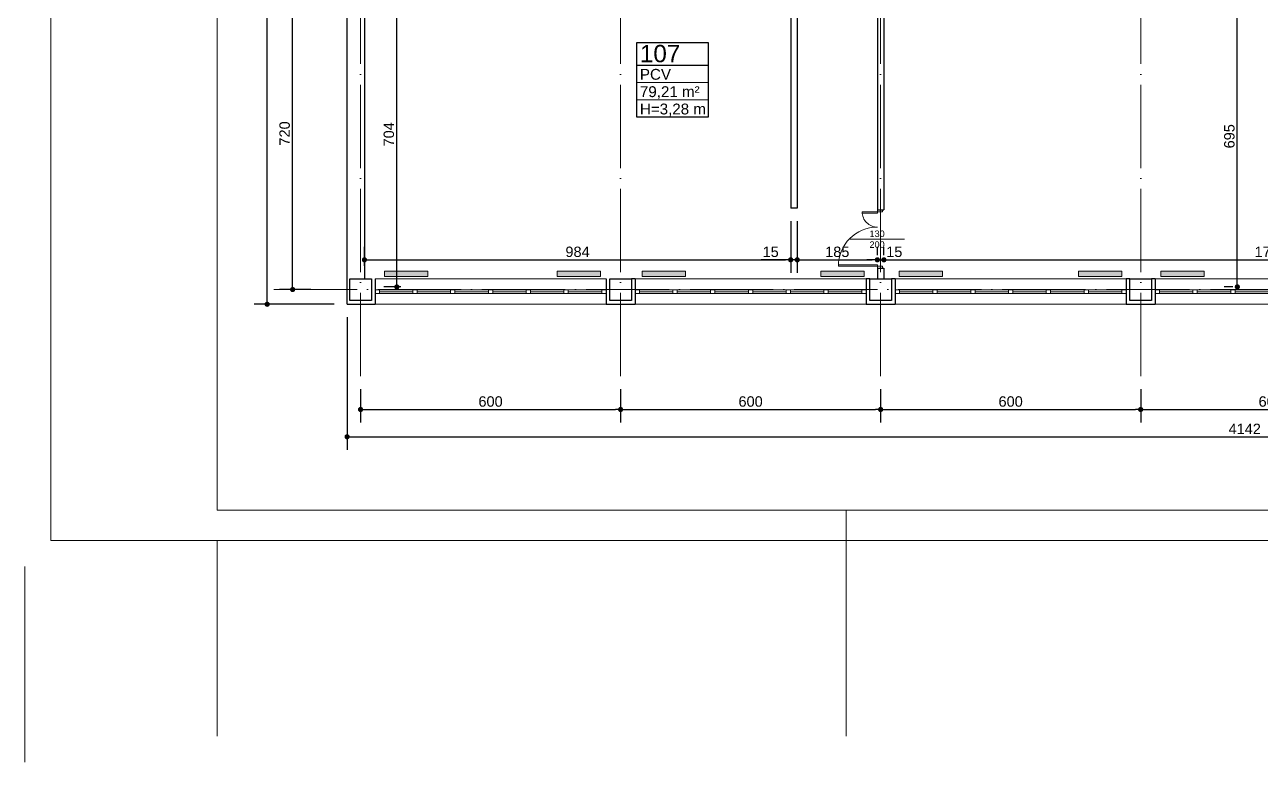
# Model space of a CAD drawing. Header units: millimetres. Extents: x 54 to 8480, y -22812 to 17434.
# Drawn here: x 858 to 3711, y -9372 to -7670 of the extents above; entities that cross this region are included whole.
import ezdxf

# ---------------------------------------------------------------- set-up
doc = ezdxf.new("R2010")
doc.units = ezdxf.units.MM
doc.linetypes.add('ACAD_ISO04W100', pattern=[30, 24, -3, 0, -3])
doc.layers.add('grzejniki', color=104, linetype='Continuous')
doc.layers.add('TABELKI PO UWAGACH', color=5, linetype='Continuous')
for name, color, linetype, lineweight in [('osie', 132, 'ACAD_ISO04W100', 0), ('PLATFORMA', 7, 'Continuous', 0), ('STOLARKA', 97, 'Continuous', 0), ('tabelki', 151, 'Continuous', 0), ('wymiary', 150, 'Continuous', 0)]:
    doc.layers.add(name, color=color, linetype=linetype, lineweight=lineweight)
doc.styles.get("Standard").update_dxf_attribs({"font": 'arial.ttf'})
doc.dimstyles.new('ISO-25', dxfattribs={"dimtxt": 24, "dimasz": 12, "dimexe": 30, "dimexo": 30, "dimgap": 6, "dimtad": 1, "dimdec": 0, "dimtxsty": 'Standard', "dimblk": 'DOT', "dimcen": 2.5, "dimadec": 0, "dimazin": 0, "dimtfac": 1, "dimtdec": 0, "dimtmove": 0, "dimatfit": 3, "dimldrblk": 'DOT', "dimfxl": 1, "dimarcsym": 0})

# ---------------------------------------------------------------- blocks, each defined once
blk = doc.blocks.new('A$C13771EA7')
at = {"color": 132, "linetype": 'ACAD_ISO04W100', "lineweight": 0, "ltscale": 8}
for p, q in [((31, -2874), (31, 166)), ((631, -2874), (631, 166)), ((1231, -2874), (1231, 166)), ((1831, -2874), (1831, 166)), ((-169, -2674), (4311, -2674))]:
    blk.add_line(p, q, dxfattribs=at)
blk = doc.blocks.new('A$C662874F4')
at = {"layer": 'STOLARKA', "lineweight": 0}
for p, q in [((8.5, 9), (541.5, 9)), ((18.5, -20), (95.6668, -20)), ((105.6668, -20), (182.8334, -20)), ((192.8334, -20), (270, -20)), ((280, -20), (357.1666, -20)), ((367.1666, -20), (444.3332, -20)), ((454.3332, -20), (531.5, -20)), ((8.5, -50), (541.5, -50))]:
    blk.add_line(p, q, dxfattribs=at)
for points in [[(8.5, -24), (541.5, -24), (541.5, -16), (8.5, -16)], [(8.5, -24), (18.5, -24), (18.5, -16), (8.5, -16)], [(95.6668, -24), (105.6668, -24), (105.6668, -16), (95.6668, -16)], [(182.8334, -24), (192.8334, -24), (192.8334, -16), (182.8334, -16)], [(270, -24), (280, -24), (280, -16), (270, -16)], [(367.1666, -24), (357.1666, -24), (357.1666, -16), (367.1666, -16)], [(454.3332, -24), (444.3332, -24), (444.3332, -16), (454.3332, -16)], [(531.5, -24), (541.5, -24), (541.5, -16), (531.5, -16)]]:
    blk.add_lwpolyline(points, close=True, dxfattribs=at)
blk = doc.blocks.new('A$C4A7D7A23')
at = {"layer": 'STOLARKA', "lineweight": 0}
blk.add_line((-67.5, 62.5), (-67.5, -62.5), dxfattribs=at)
for points in [[(-130, 12), (-135, 12), (-135, 0), (-130, 0)], [(-127, 0), (-130, 0), (-130, -35), (-127, -35)], [(-5, 0), (-8, 0), (-8, -90), (-5, -90)], [(0, 12), (-5, 12), (-5, 0), (0, 0)]]:
    blk.add_lwpolyline(points, close=True, dxfattribs=at)
for centre, radius, start, end in [((-130, 0), 35, 270, 0), ((-5, 0), 90, 180, 270)]:
    blk.add_arc(centre, radius, start, end, dxfattribs=at)
blk = doc.blocks.new('_Dot')
at = {"color": 0, "linetype": 'ByBlock', "lineweight": -2}
blk.add_line((-0.5, 0), (-1, 0), dxfattribs=at)
at = {"color": 0, "linetype": 'ByBlock', "lineweight": 0, "const_width": 0.5}
blk.add_lwpolyline([(-0.25, 0, 1), (0.25, 0, 1)], format="xyb", close=True, dxfattribs=at)
blk = doc.blocks.new('*D177')
at = {"layer": 'Defpoints', "color": 0, "linetype": 'Continuous', "lineweight": 0}
for p in [(1475.9, -7561.3), (1547.6, -7561.3), (1547.6, -8281.3)]:
    blk.add_point(p, dxfattribs=at)
at = {"layer": 'wymiary', "color": 0, "linetype": 'Continuous', "lineweight": -2}
for p, q in [((1517.6, -7561.3), (1445.9, -7561.3)), ((1475.9, -8269.3), (1475.9, -7573.3)), ((1517.6, -8281.3), (1445.9, -8281.3))]:
    blk.add_line(p, q, dxfattribs=at)
at = {"layer": 'wymiary', "color": 0, "linetype": 'Continuous', "lineweight": -2, "xscale": 12, "yscale": 12, "zscale": 12}
for p, rotation in [((1475.9, -7561.3), 90), ((1475.9, -8281.3), 270)]:
    blk.add_blockref('_Dot', p, dxfattribs=dict(at, rotation=rotation))
at = {"layer": 'wymiary', "color": 0, "linetype": 'Continuous', "lineweight": 0, "insert": (1457.6, -7921.3), "char_height": 24, "attachment_point": 5, "rotation": 90}
blk.add_mtext('720', dxfattribs=at)
blk = doc.blocks.new('*D159')
at = {"layer": 'Defpoints', "color": 0, "linetype": 'Continuous', "lineweight": 0}
for p in [(1632.6, -8481.3), (2232.6, -8481.3), (2232.6, -8558.1)]:
    blk.add_point(p, dxfattribs=at)
at = {"layer": 'wymiary', "color": 0, "linetype": 'Continuous', "lineweight": -2}
for p, q in [((1632.6, -8511.3), (1632.6, -8588.1)), ((2232.6, -8511.3), (2232.6, -8588.1)), ((1644.6, -8558.1), (2220.6, -8558.1))]:
    blk.add_line(p, q, dxfattribs=at)
at = {"layer": 'wymiary', "color": 0, "linetype": 'Continuous', "lineweight": -2, "xscale": 12, "yscale": 12, "zscale": 12, "rotation": 180}
blk.add_blockref('_Dot', (1632.6, -8558.1), dxfattribs=at)
at = {"layer": 'wymiary', "color": 0, "linetype": 'Continuous', "lineweight": -2, "xscale": 12, "yscale": 12, "zscale": 12}
blk.add_blockref('_Dot', (2232.6, -8558.1), dxfattribs=at)
at = {"layer": 'wymiary', "color": 0, "linetype": 'Continuous', "lineweight": 0, "insert": (1932.6, -8539.8), "char_height": 24, "attachment_point": 5}
blk.add_mtext('600', dxfattribs=at)
blk = doc.blocks.new('*D160')
at = {"layer": 'Defpoints', "color": 0, "linetype": 'Continuous', "lineweight": 0}
for p in [(2232.6, -8481.3), (2832.6, -8481.3), (2832.6, -8558.1)]:
    blk.add_point(p, dxfattribs=at)
at = {"layer": 'wymiary', "color": 0, "linetype": 'Continuous', "lineweight": -2}
for p, q in [((2232.6, -8511.3), (2232.6, -8588.1)), ((2832.6, -8511.3), (2832.6, -8588.1)), ((2244.6, -8558.1), (2820.6, -8558.1))]:
    blk.add_line(p, q, dxfattribs=at)
at = {"layer": 'wymiary', "color": 0, "linetype": 'Continuous', "lineweight": -2, "xscale": 12, "yscale": 12, "zscale": 12, "rotation": 180}
blk.add_blockref('_Dot', (2232.6, -8558.1), dxfattribs=at)
at = {"layer": 'wymiary', "color": 0, "linetype": 'Continuous', "lineweight": -2, "xscale": 12, "yscale": 12, "zscale": 12}
blk.add_blockref('_Dot', (2832.6, -8558.1), dxfattribs=at)
at = {"layer": 'wymiary', "color": 0, "linetype": 'Continuous', "lineweight": 0, "insert": (2532.6, -8539.8), "char_height": 24, "attachment_point": 5}
blk.add_mtext('600', dxfattribs=at)
blk = doc.blocks.new('*D161')
at = {"layer": 'Defpoints', "color": 0, "linetype": 'Continuous', "lineweight": 0}
for p in [(2832.6, -8481.3), (3432.6, -8481.3), (3432.6, -8558.1)]:
    blk.add_point(p, dxfattribs=at)
at = {"layer": 'wymiary', "color": 0, "linetype": 'Continuous', "lineweight": -2}
for p, q in [((2832.6, -8511.3), (2832.6, -8588.1)), ((3432.6, -8511.3), (3432.6, -8588.1)), ((2844.6, -8558.1), (3420.6, -8558.1))]:
    blk.add_line(p, q, dxfattribs=at)
at = {"layer": 'wymiary', "color": 0, "linetype": 'Continuous', "lineweight": -2, "xscale": 12, "yscale": 12, "zscale": 12, "rotation": 180}
blk.add_blockref('_Dot', (2832.6, -8558.1), dxfattribs=at)
at = {"layer": 'wymiary', "color": 0, "linetype": 'Continuous', "lineweight": -2, "xscale": 12, "yscale": 12, "zscale": 12}
blk.add_blockref('_Dot', (3432.6, -8558.1), dxfattribs=at)
at = {"layer": 'wymiary', "color": 0, "linetype": 'Continuous', "lineweight": 0, "insert": (3132.6, -8539.8), "char_height": 24, "attachment_point": 5}
blk.add_mtext('600', dxfattribs=at)
blk = doc.blocks.new('*D162')
at = {"layer": 'Defpoints', "color": 0, "linetype": 'Continuous', "lineweight": 0}
for p in [(3432.6, -8481.3), (4032.6, -8481.3), (4032.6, -8558.1)]:
    blk.add_point(p, dxfattribs=at)
at = {"layer": 'wymiary', "color": 0, "linetype": 'Continuous', "lineweight": -2}
for p, q in [((3432.6, -8511.3), (3432.6, -8588.1)), ((4032.6, -8511.3), (4032.6, -8588.1)), ((3444.6, -8558.1), (4020.6, -8558.1))]:
    blk.add_line(p, q, dxfattribs=at)
at = {"layer": 'wymiary', "color": 0, "linetype": 'Continuous', "lineweight": -2, "xscale": 12, "yscale": 12, "zscale": 12, "rotation": 180}
blk.add_blockref('_Dot', (3432.6, -8558.1), dxfattribs=at)
at = {"layer": 'wymiary', "color": 0, "linetype": 'Continuous', "lineweight": -2, "xscale": 12, "yscale": 12, "zscale": 12}
blk.add_blockref('_Dot', (4032.6, -8558.1), dxfattribs=at)
at = {"layer": 'wymiary', "color": 0, "linetype": 'Continuous', "lineweight": 0, "insert": (3732.6, -8539.8), "char_height": 24, "attachment_point": 5}
blk.add_mtext('600', dxfattribs=at)
blk = doc.blocks.new('*D166')
at = {"layer": 'Defpoints', "color": 0, "linetype": 'Continuous', "lineweight": 0}
for p in [(1601.6, -8315.3), (5743.6, -8315.3), (5743.6, -8621)]:
    blk.add_point(p, dxfattribs=at)
at = {"layer": 'wymiary', "color": 0, "linetype": 'Continuous', "lineweight": -2}
for p, q in [((1601.6, -8345.3), (1601.6, -8651)), ((5743.6, -8345.3), (5743.6, -8651)), ((1613.6, -8621), (5731.6, -8621))]:
    blk.add_line(p, q, dxfattribs=at)
at = {"layer": 'wymiary', "color": 0, "linetype": 'Continuous', "lineweight": -2, "xscale": 12, "yscale": 12, "zscale": 12, "rotation": 180}
blk.add_blockref('_Dot', (1601.6, -8621), dxfattribs=at)
at = {"layer": 'wymiary', "color": 0, "linetype": 'Continuous', "lineweight": -2, "xscale": 12, "yscale": 12, "zscale": 12}
blk.add_blockref('_Dot', (5743.6, -8621), dxfattribs=at)
at = {"layer": 'wymiary', "color": 0, "linetype": 'Continuous', "lineweight": 0, "insert": (3672.6, -8602.9), "char_height": 24, "attachment_point": 5}
blk.add_mtext('4142', dxfattribs=at)
blk = doc.blocks.new('*D169')
at = {"layer": 'Defpoints', "color": 0, "linetype": 'Continuous', "lineweight": 0}
for p in [(1417.2, -5607.3), (1601.6, -5607.3), (1601.6, -8315.3)]:
    blk.add_point(p, dxfattribs=at)
at = {"layer": 'wymiary', "color": 0, "linetype": 'Continuous', "lineweight": -2}
for p, q in [((1571.6, -5607.3), (1387.2, -5607.3)), ((1417.2, -8303.3), (1417.2, -5619.3)), ((1571.6, -8315.3), (1387.2, -8315.3))]:
    blk.add_line(p, q, dxfattribs=at)
at = {"layer": 'wymiary', "color": 0, "linetype": 'Continuous', "lineweight": -2, "xscale": 12, "yscale": 12, "zscale": 12}
for p, rotation in [((1417.2, -5607.3), 90), ((1417.2, -8315.3), 270)]:
    blk.add_blockref('_Dot', p, dxfattribs=dict(at, rotation=rotation))
at = {"layer": 'wymiary', "color": 0, "linetype": 'Continuous', "lineweight": 0, "insert": (1398.9, -6961.3), "char_height": 24, "attachment_point": 5, "rotation": 90}
blk.add_mtext('2708', dxfattribs=at)
blk = doc.blocks.new('*D302')
at = {"layer": 'Defpoints', "color": 0, "linetype": 'Continuous', "lineweight": 0}
for p in [(1716.3, -7571.3), (1755.6, -7571.3), (1755.6, -8275.3)]:
    blk.add_point(p, dxfattribs=at)
at = {"layer": 'wymiary', "color": 0, "linetype": 'Continuous', "lineweight": -2}
for p, q in [((1725.6, -7571.3), (1686.3, -7571.3)), ((1716.3, -8263.3), (1716.3, -7583.3)), ((1725.6, -8275.3), (1686.3, -8275.3))]:
    blk.add_line(p, q, dxfattribs=at)
at = {"layer": 'wymiary', "color": 0, "linetype": 'Continuous', "lineweight": -2, "xscale": 12, "yscale": 12, "zscale": 12}
for p, rotation in [((1716.3, -7571.3), 90), ((1716.3, -8275.3), 270)]:
    blk.add_blockref('_Dot', p, dxfattribs=dict(at, rotation=rotation))
at = {"layer": 'wymiary', "color": 0, "linetype": 'Continuous', "lineweight": 0, "insert": (1698, -7923.3), "char_height": 24, "attachment_point": 5, "rotation": 90}
blk.add_mtext('704', dxfattribs=at)
blk = doc.blocks.new('*D426')
at = {"layer": 'Defpoints', "color": 0, "linetype": 'Continuous', "lineweight": 0}
for p in [(2625.1, -8093.3), (2625.1, -8212.8), (1641.6, -8256.3)]:
    blk.add_point(p, dxfattribs=at)
at = {"layer": 'wymiary', "color": 0, "linetype": 'Continuous', "lineweight": -2}
for p, q in [((2625.1, -8123.3), (2625.1, -8242.8)), ((1641.6, -8226.3), (1641.6, -8182.8)), ((1653.6, -8212.8), (2613.1, -8212.8))]:
    blk.add_line(p, q, dxfattribs=at)
at = {"layer": 'wymiary', "color": 0, "linetype": 'Continuous', "lineweight": -2, "xscale": 12, "yscale": 12, "zscale": 12, "rotation": 180}
blk.add_blockref('_Dot', (1641.6, -8212.8), dxfattribs=at)
at = {"layer": 'wymiary', "color": 0, "linetype": 'Continuous', "lineweight": -2, "xscale": 12, "yscale": 12, "zscale": 12}
blk.add_blockref('_Dot', (2625.1, -8212.8), dxfattribs=at)
at = {"layer": 'wymiary', "color": 0, "linetype": 'Continuous', "lineweight": 0, "insert": (2133.3, -8194.5), "char_height": 24, "attachment_point": 5}
blk.add_mtext('984', dxfattribs=at)
blk = doc.blocks.new('*D463')
at = {"layer": 'Defpoints', "color": 0, "linetype": 'Continuous', "lineweight": 0}
for p in [(2625.1, -8093.3), (2640.1, -8093.3), (2640.1, -8212.8)]:
    blk.add_point(p, dxfattribs=at)
at = {"layer": 'wymiary', "color": 0, "linetype": 'Continuous', "lineweight": -2}
for p, q in [((2625.1, -8123.3), (2625.1, -8242.8)), ((2640.1, -8123.3), (2640.1, -8242.8)), ((2613.1, -8212.8), (2556.8, -8212.8)), ((2640.1, -8212.8), (2625.1, -8212.8)), ((2652.1, -8212.8), (2664.1, -8212.8))]:
    blk.add_line(p, q, dxfattribs=at)
at = {"layer": 'wymiary', "color": 0, "linetype": 'Continuous', "lineweight": -2, "xscale": 12, "yscale": 12, "zscale": 12}
blk.add_blockref('_Dot', (2625.1, -8212.8), dxfattribs=at)
at = {"layer": 'wymiary', "color": 0, "linetype": 'Continuous', "lineweight": -2, "xscale": 12, "yscale": 12, "zscale": 12, "rotation": 180}
blk.add_blockref('_Dot', (2640.1, -8212.8), dxfattribs=at)
at = {"layer": 'wymiary', "color": 0, "linetype": 'Continuous', "lineweight": 0, "insert": (2578.9, -8194.5), "char_height": 24, "attachment_point": 5}
blk.add_mtext('15', dxfattribs=at)
blk = doc.blocks.new('*D464')
at = {"layer": 'Defpoints', "color": 0, "linetype": 'Continuous', "lineweight": 0}
for p in [(2640.1, -8093.3), (2825.1, -8212.8), (2825.1, -8232.3)]:
    blk.add_point(p, dxfattribs=at)
at = {"layer": 'wymiary', "color": 0, "linetype": 'Continuous', "lineweight": -2}
for p, q in [((2640.1, -8123.3), (2640.1, -8242.8)), ((2825.1, -8202.3), (2825.1, -8182.8)), ((2652.1, -8212.8), (2813.1, -8212.8))]:
    blk.add_line(p, q, dxfattribs=at)
at = {"layer": 'wymiary', "color": 0, "linetype": 'Continuous', "lineweight": -2, "xscale": 12, "yscale": 12, "zscale": 12, "rotation": 180}
blk.add_blockref('_Dot', (2640.1, -8212.8), dxfattribs=at)
at = {"layer": 'wymiary', "color": 0, "linetype": 'Continuous', "lineweight": -2, "xscale": 12, "yscale": 12, "zscale": 12}
blk.add_blockref('_Dot', (2825.1, -8212.8), dxfattribs=at)
at = {"layer": 'wymiary', "color": 0, "linetype": 'Continuous', "lineweight": 0, "insert": (2732.6, -8194.5), "char_height": 24, "attachment_point": 5}
blk.add_mtext('185', dxfattribs=at)
blk = doc.blocks.new('*D465')
at = {"layer": 'Defpoints', "color": 0, "linetype": 'Continuous', "lineweight": 0}
for p in [(2840.1, -8212.8), (2825.1, -8232.3), (2840.1, -8232.3)]:
    blk.add_point(p, dxfattribs=at)
at = {"layer": 'wymiary', "color": 0, "linetype": 'Continuous', "lineweight": -2}
for p, q in [((2825.1, -8202.3), (2825.1, -8182.8)), ((2840.1, -8202.3), (2840.1, -8182.8)), ((2813.1, -8212.8), (2801.1, -8212.8)), ((2825.1, -8212.8), (2840.1, -8212.8)), ((2852.1, -8212.8), (2864.1, -8212.8))]:
    blk.add_line(p, q, dxfattribs=at)
at = {"layer": 'wymiary', "color": 0, "linetype": 'Continuous', "lineweight": -2, "xscale": 12, "yscale": 12, "zscale": 12}
blk.add_blockref('_Dot', (2825.1, -8212.8), dxfattribs=at)
at = {"layer": 'wymiary', "color": 0, "linetype": 'Continuous', "lineweight": -2, "xscale": 12, "yscale": 12, "zscale": 12, "rotation": 180}
blk.add_blockref('_Dot', (2840.1, -8212.8), dxfattribs=at)
at = {"layer": 'wymiary', "color": 0, "linetype": 'Continuous', "lineweight": 0, "insert": (2864.1, -8194.5), "char_height": 24, "attachment_point": 5}
blk.add_mtext('15', dxfattribs=at)
blk = doc.blocks.new('*D466')
at = {"layer": 'Defpoints', "color": 0, "linetype": 'Continuous', "lineweight": 0}
for p in [(4625.1, -8212.8), (2840.1, -8232.3), (4625.1, -8256.3)]:
    blk.add_point(p, dxfattribs=at)
at = {"layer": 'wymiary', "color": 0, "linetype": 'Continuous', "lineweight": -2}
for p, q in [((2840.1, -8202.3), (2840.1, -8182.8)), ((4625.1, -8226.3), (4625.1, -8182.8)), ((2852.1, -8212.8), (4613.1, -8212.8))]:
    blk.add_line(p, q, dxfattribs=at)
at = {"layer": 'wymiary', "color": 0, "linetype": 'Continuous', "lineweight": -2, "xscale": 12, "yscale": 12, "zscale": 12, "rotation": 180}
blk.add_blockref('_Dot', (2840.1, -8212.8), dxfattribs=at)
at = {"layer": 'wymiary', "color": 0, "linetype": 'Continuous', "lineweight": -2, "xscale": 12, "yscale": 12, "zscale": 12}
blk.add_blockref('_Dot', (4625.1, -8212.8), dxfattribs=at)
at = {"layer": 'wymiary', "color": 0, "linetype": 'Continuous', "lineweight": 0, "insert": (3732.6, -8194.5), "char_height": 24, "attachment_point": 5}
blk.add_mtext('1785', dxfattribs=at)
blk = doc.blocks.new('*D528')
at = {"layer": 'Defpoints', "color": 0, "linetype": 'Continuous', "lineweight": 0}
for p in [(3655.6, -7580.3), (3675.6, -7580.3), (3675.6, -8275.3)]:
    blk.add_point(p, dxfattribs=at)
at = {"layer": 'wymiary', "color": 0, "linetype": 'Continuous', "lineweight": -2}
for p, q in [((3645.6, -7580.3), (3625.6, -7580.3)), ((3655.6, -8263.3), (3655.6, -7592.3)), ((3645.6, -8275.3), (3625.6, -8275.3))]:
    blk.add_line(p, q, dxfattribs=at)
at = {"layer": 'wymiary', "color": 0, "linetype": 'Continuous', "lineweight": -2, "xscale": 12, "yscale": 12, "zscale": 12}
for p, rotation in [((3655.6, -7580.3), 90), ((3655.6, -8275.3), 270)]:
    blk.add_blockref('_Dot', p, dxfattribs=dict(at, rotation=rotation))
at = {"layer": 'wymiary', "color": 0, "linetype": 'Continuous', "lineweight": 0, "insert": (3637.3, -7927.8), "char_height": 24, "attachment_point": 5, "rotation": 90}
blk.add_mtext('695', dxfattribs=at)
blk = doc.blocks.new('A$C508466D2')
at = {"layer": 'grzejniki', "linetype": 'Continuous', "lineweight": 0}
blk.add_hatch(color=256, dxfattribs=at).paths.add_polyline_path([(-50, -12), (50, -12), (50, 0), (-50, 0)])
blk.add_lwpolyline([(-50, -12), (50, -12), (50, 0), (-50, 0)], close=True, dxfattribs=at)

msp = doc.modelspace()

# ---------------------------------------------------------------- linework, layer by layer
at = {"lineweight": 30}
for p, q in [((1601.6, -8315.3), (1601.6, -7531.3)), ((2625.1, -7580.3), (2625.1, -8093.3)), ((2640.1, -7580.3), (2640.1, -8093.3)), ((2825.1, -7586.3), (2825.1, -8097.3)), ((2840.1, -7586.3), (2840.1, -8097.3)), ((2640.1, -8093.3), (2625.1, -8093.3)), ((2825.1, -8232.3), (2825.1, -8256.3)), ((2840.1, -8232.3), (2840.1, -8256.3)), ((1601.6, -8315.3), (1666.1, -8315.3)), ((2199.1, -8315.3), (2266.1, -8315.3)), ((2799.1, -8315.3), (2866.1, -8315.3)), ((3399.1, -8315.3), (3466.1, -8315.3))]:
    msp.add_line(p, q, dxfattribs=at)
at = {"color": 7, "lineweight": 30}
for p, q in [((1641.6, -7586.3), (1641.6, -8256.3)), ((2825.1, -8097.3), (2840.1, -8097.3)), ((2825.1, -8232.3), (2840.1, -8232.3)), ((1666.1, -8256.3), (1666.1, -8315.3)), ((2199.1, -8256.3), (2199.1, -8315.3)), ((2266.1, -8256.3), (2257.6, -8256.3)), ((2266.1, -8256.3), (2266.1, -8315.3)), ((2807.6, -8256.3), (2799.1, -8256.3)), ((2799.1, -8256.3), (2799.1, -8315.3)), ((2866.1, -8256.3), (2857.6, -8256.3)), ((2866.1, -8256.3), (2866.1, -8315.3)), ((3407.6, -8256.3), (3399.1, -8256.3)), ((3399.1, -8256.3), (3399.1, -8315.3)), ((3466.1, -8256.3), (3457.6, -8256.3)), ((3466.1, -8256.3), (3466.1, -8315.3))]:
    msp.add_line(p, q, dxfattribs=at)
at = {"lineweight": 30}
for points in [[(1607.6, -8256.3), (1657.6, -8256.3), (1657.6, -8306.3), (1607.6, -8306.3)], [(2207.6, -8256.3), (2257.6, -8256.3), (2257.6, -8306.3), (2207.6, -8306.3)], [(2807.6, -8256.3), (2857.6, -8256.3), (2857.6, -8306.3), (2807.6, -8306.3)], [(3407.6, -8256.3), (3457.6, -8256.3), (3457.6, -8306.3), (3407.6, -8306.3)]]:
    msp.add_lwpolyline(points, close=True, dxfattribs=at)
at = {"layer": 'PLATFORMA', "color": 7, "lineweight": 0}
for p, q in [((2752.8, -8790.5), (2752.8, -9311.9)), ((1301.6, -8860.5), (1301.6, -9311.9)), ((857.8, -8920.5), (857.8, -9371.9))]:
    msp.add_line(p, q, dxfattribs=at)
for points in [[(917.8, -8860.5), (7011.6, -8860.5), (7011.6, -5125.5), (917.8, -5125.5)], [(1301.6, -8790.5), (6941.6, -8790.5), (6941.6, -5195.5), (1301.6, -5195.5)]]:
    msp.add_lwpolyline(points, close=True, dxfattribs=at)
at = {"layer": 'STOLARKA', "lineweight": 0}
msp.add_lwpolyline([(1666.1, -8282.3), (2199.1, -8282.3), (2199.1, -8290.3), (1666.1, -8290.3)], close=True, dxfattribs=at)
at = {"layer": 'TABELKI PO UWAGACH', "color": 30, "linetype": 'Continuous', "lineweight": 30}
msp.add_line((2270, -7763.5), (2434.9, -7763.5), dxfattribs=at)
at = {"layer": 'TABELKI PO UWAGACH', "color": 30, "linetype": 'Continuous', "lineweight": 0}
for p, q in [((2270, -7803.5), (2434.9, -7803.5)), ((2270, -7843.5), (2434.9, -7843.5))]:
    msp.add_line(p, q, dxfattribs=at)
at = {"layer": 'TABELKI PO UWAGACH', "color": 30, "linetype": 'Continuous', "lineweight": 30}
msp.add_lwpolyline([(2270, -7711.1), (2434.9, -7711.1), (2434.9, -7883.5), (2270, -7883.5)], close=True, dxfattribs=at)

# ---------------------------------------------------------------- block references
at = {"lineweight": 30, "rotation": 270}
msp.add_blockref('A$C4A7D7A23', (2825.1, -8232.3), dxfattribs=at)
at = {"color": 7, "lineweight": 30, "xscale": -1, "rotation": 180}
for p in [(1657.6, -8306.3), (2257.6, -8306.3), (2857.6, -8306.3), (3457.6, -8306.3)]:
    msp.add_blockref('A$C662874F4', p, dxfattribs=at)
at = {"layer": 'grzejniki', "linetype": 'Continuous', "lineweight": 0}
for p in [(1737.7, -8239.3), (2136.1, -8239.3), (2332.2, -8239.3), (2745, -8239.3), (2925.1, -8239.3), (3339.1, -8239.3), (3528.8, -8239.3)]:
    msp.add_blockref('A$C508466D2', p, dxfattribs=at)
at = {"layer": 'osie', "lineweight": 30}
msp.add_blockref('A$C13771EA7', (1601.6, -5607.3), dxfattribs=at)

# ---------------------------------------------------------------- texts
at = {"layer": 'STOLARKA', "lineweight": 0, "insert": (2787.3, -8145.2), "char_height": 15, "width": 74.399, "attachment_point": 1}
msp.add_mtext('\\pxqc;130\\P200', dxfattribs=at)
at = {"layer": 'tabelki', "color": 5, "linetype": 'Continuous', "lineweight": 0, "attachment_point": 1}
for s, insert, char_height, width in [('\\pxql;107', (2277.2, -7717), 40, 47.056), ('\\pxql;PCV', (2277.2, -7772.4), 25, 194.396), ('\\pxql;79,21 m²', (2277.2, -7812.4), 25, 160.906), ('\\pxql;H=3,28 m', (2277.2, -7852.4), 25, 182.523)]:
    msp.add_mtext(s, dxfattribs=dict(at, insert=insert, char_height=char_height, width=width))

# ---------------------------------------------------------------- dimensions: what is measured, and where the dimension line sits
at = {"layer": 'wymiary', "linetype": 'Continuous', "lineweight": 0}
for base, p1, p2, picture, middle in [((1417.2, -5607.3), (1601.6, -8315.3), (1601.6, -5607.3), '*D169', (1398.9, -6961.3)), ((1475.9, -7561.3), (1547.6, -8281.3), (1547.6, -7561.3), '*D177', (1457.6, -7921.3)), ((1716.3, -7571.3), (1755.6, -8275.3), (1755.6, -7571.3), '*D302', (1698, -7923.3)), ((3655.6, -7580.3), (3675.6, -8275.3), (3675.6, -7580.3), '*D528', (3637.3, -7927.8))]:
    dim = msp.add_linear_dim(base=base, p1=p1, p2=p2, angle=90, dimstyle='ISO-25', dxfattribs=at)
    dim.commit()
    dim.dimension.update_dxf_attribs({"geometry": picture, "text_midpoint": middle})
for base, p1, p2, picture, middle in [((2625.0896651, -8212.7853947), (1641.5896651, -8256.2781943), (2625.0896651, -8093.2781943), '*D426', (2133.3396651, -8194.531643)), ((5743.6, -8621), (1601.6, -8315.3), (5743.6, -8315.3), '*D166', (3672.6, -8602.9)), ((2232.6, -8558.1), (1632.6, -8481.3), (2232.6, -8481.3), '*D159', (1932.6, -8539.8))]:
    dim = msp.add_linear_dim(base=base, p1=p1, p2=p2, dimstyle='ISO-25', dxfattribs=at)
    dim.commit()
    dim.dimension.update_dxf_attribs({"geometry": picture, "text_midpoint": middle})
dim = msp.add_linear_dim(base=(2640.1, -8212.8), p1=(2625.1, -8093.3), p2=(2640.1, -8093.3), dimstyle='ISO-25', dxfattribs=at)
dim.commit()
dim.dimension.update_dxf_attribs({"geometry": '*D463', "text_midpoint": (2578.9, -8212.8), "dimtype": 160})
for base, p1, p2, picture, middle in [((2825.1, -8212.8), (2640.1, -8093.3), (2825.1, -8232.3), '*D464', (2732.6, -8194.5)), ((4625.1, -8212.8), (2840.1, -8232.3), (4625.1, -8256.3), '*D466', (3732.6, -8194.5)), ((2832.6, -8558.1), (2232.6, -8481.3), (2832.6, -8481.3), '*D160', (2532.6, -8539.8)), ((3432.6, -8558.1), (2832.6, -8481.3), (3432.6, -8481.3), '*D161', (3132.6, -8539.8)), ((4032.6, -8558.1), (3432.6, -8481.3), (4032.6, -8481.3), '*D162', (3732.6, -8539.8))]:
    dim = msp.add_linear_dim(base=base, p1=p1, p2=p2, dimstyle='ISO-25', override={"dimtmove": 1}, dxfattribs=at)
    dim.commit()
    dim.dimension.update_dxf_attribs({"geometry": picture, "text_midpoint": middle})
dim = msp.add_linear_dim(base=(2840.1, -8212.8), p1=(2825.1, -8232.3), p2=(2840.1, -8232.3), dimstyle='ISO-25', override={"dimtmove": 1}, dxfattribs=at)
dim.commit()
dim.dimension.update_dxf_attribs({"geometry": '*D465', "text_midpoint": (2864.1, -8212.8), "dimtype": 160})

doc.saveas('drawing.dxf')
